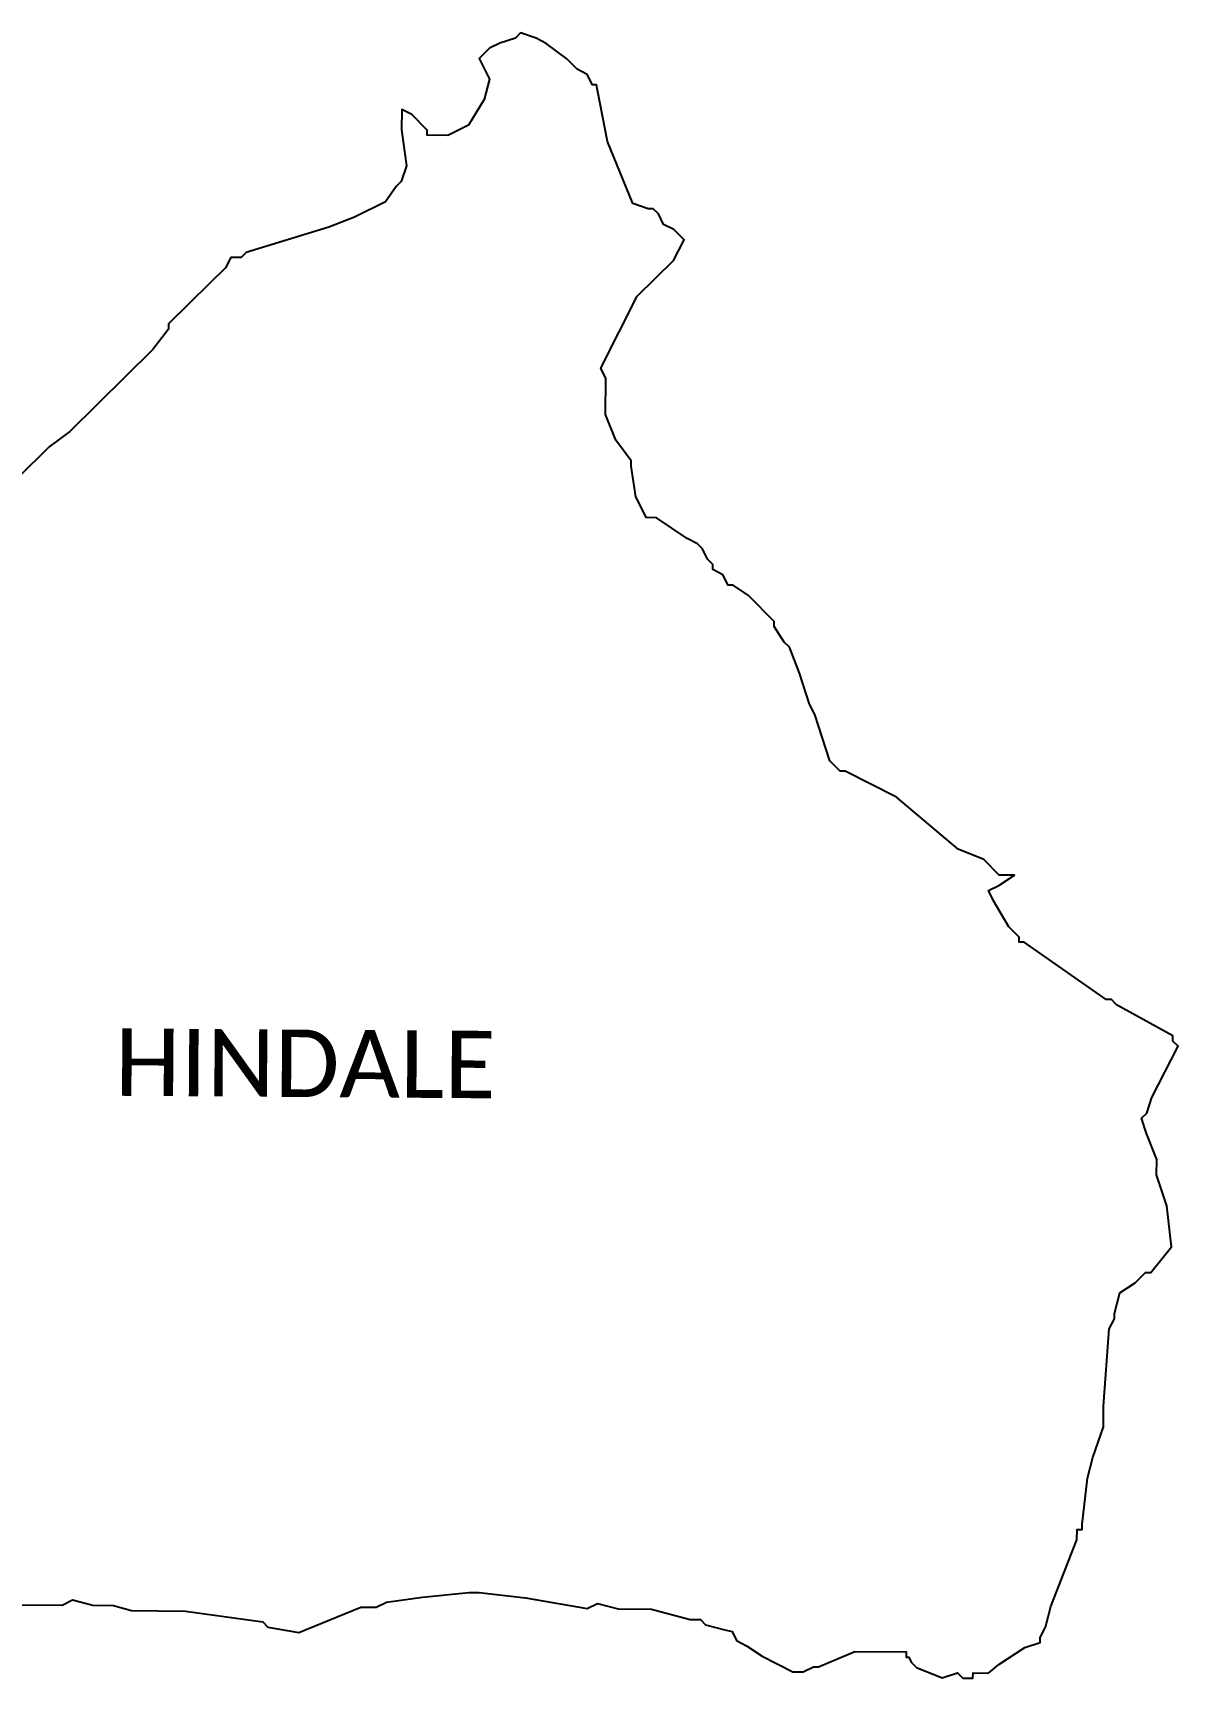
# Model space of a CAD drawing. Header units: metres. Extents: x 329517 to 335645, y 1797743 to 1802172.
# Drawn here: x 332581 to 335645, y 1797743 to 1802146 of the extents above; entities that cross this region are included whole.
import ezdxf

# ---------------------------------------------------------------- set-up
doc = ezdxf.new("R2010")
doc.units = ezdxf.units.M
doc.layers.add('VILLAGE BOUNDRY', color=10, linetype='Continuous')
doc.layers.add('VILLAGE NAME', color=250, linetype='Continuous')

msp = doc.modelspace()

# ---------------------------------------------------------------- linework, layer by layer
at = {"layer": 'VILLAGE BOUNDRY', "flags": 128}
msp.add_lwpolyline([(332548.7, 1797939.4), (332659, 1797938.7), (332686.6, 1797952.3), (332741.6, 1797938.1), (332796.7, 1797937.8), (332844.8, 1797923.7), (332989.5, 1797922.7), (333196, 1797893.7), (333209.7, 1797879.9), (333292.2, 1797865.6), (333458, 1797933.3), (333499.4, 1797933), (333527, 1797946.6), (333623.5, 1797959.8), (333747.6, 1797972.7), (333775.2, 1797972.5), (333899.1, 1797957.9), (334064.2, 1797929.2), (334091.9, 1797942.8), (334146.9, 1797928.7), (334236.4, 1797928.1), (334339.6, 1797899.8), (334367.1, 1797899.6), (334380.8, 1797885.8), (334435.9, 1797871.6), (334451.5, 1797867.6), (334463.2, 1797843.9), (334490.7, 1797829.9), (334531.8, 1797802.1), (334614.2, 1797760.2), (334641.7, 1797760), (334669.4, 1797773.6), (334683.2, 1797773.5), (334779.9, 1797814.2), (334917.7, 1797813.2), (334917.6, 1797799.5), (334924.5, 1797799.4), (334931.3, 1797785.6), (334944.9, 1797771.7), (335013.6, 1797743.7), (335055.1, 1797757.2), (335068.8, 1797743.4), (335096.3, 1797743.2), (335096.4, 1797756.9), (335137.7, 1797756.7), (335165.4, 1797779.4), (335234.6, 1797824.9), (335276.1, 1797838.4), (335276.2, 1797852.2), (335290.1, 1797879.6), (335304.3, 1797934.7), (335374.4, 1798113.3), (335374.6, 1798140.8), (335388.3, 1798140.7), (335388.4, 1798154.5), (335403, 1798278.4), (335417.2, 1798333.4), (335445.3, 1798415.9), (335445.6, 1798471), (335460.8, 1798677.6), (335474.8, 1798705.1), (335474.9, 1798718.9), (335489.1, 1798773.9), (335530.6, 1798801.1), (335558.3, 1798828.5), (335572.1, 1798828.4), (335627.6, 1798897), (335614.6, 1799007.2), (335587.6, 1799090.1), (335587.9, 1799131.4), (335560.8, 1799200.5), (335547.3, 1799241.9), (335561.2, 1799255.6), (335575.2, 1799296.8), (335645.1, 1799434.2), (335631.4, 1799448), (335631.4, 1799461.8), (335480.5, 1799545.5), (335466.8, 1799559.3), (335453, 1799559.4), (335233.6, 1799712.5), (335219.8, 1799712.6), (335219.9, 1799726.4), (335192.5, 1799754.1), (335151.6, 1799823.3), (335138.1, 1799850.9), (335165.7, 1799864.5), (335207.2, 1799891.8), (335165.9, 1799892.1), (335124.9, 1799933.7), (335056.2, 1799961.7), (334891.7, 1800100.6), (334754.5, 1800170.4), (334740.6, 1800170.5), (334713.3, 1800198.2), (334672.8, 1800322.5), (334659.2, 1800350.1), (334632.2, 1800433), (334605.1, 1800502.1), (334591.4, 1800516), (334564.2, 1800557.5), (334564.3, 1800571.2), (334495.8, 1800640.6), (334454.7, 1800668.4), (334440.9, 1800668.5), (334427.3, 1800696.1), (334399.8, 1800710.1), (334399.9, 1800723.9), (334386.3, 1800737.7), (334372.7, 1800765.4), (334359, 1800779.3), (334331.5, 1800793.2), (334249.2, 1800848.9), (334221.7, 1800849.1), (334208.1, 1800876.7), (334194.5, 1800904.4), (334181.3, 1800987.1), (334181.4, 1801000.9), (334140.4, 1801056.3), (334113.3, 1801125.4), (334114, 1801221.8), (334100.4, 1801249.5), (334198.1, 1801441.7), (334295.2, 1801537.5), (334309.2, 1801565), (334323.1, 1801592.4), (334295.8, 1801620.2), (334268.3, 1801634.1), (334254.7, 1801661.8), (334241, 1801675.6), (334227.3, 1801675.7), (334186, 1801689.8), (334118.3, 1801855.6), (334091.6, 1801993.5), (334089, 1802007.3), (334077.9, 1802007.4), (334064.3, 1802035.1), (334036.9, 1802049), (334009.5, 1802076.8), (333954.7, 1802118.5), (333927.2, 1802132.4), (333886, 1802146.5), (333872.1, 1802132.8), (333830.7, 1802119.3), (333803, 1802105.7), (333775.3, 1802078.3), (333802.5, 1802023.1), (333788.3, 1801968), (333746.5, 1801899.4), (333691.2, 1801872.3), (333636.1, 1801872.6), (333636.2, 1801886.4), (333595.2, 1801928), (333567.7, 1801941.9), (333567.3, 1801886.9), (333580.5, 1801790.3), (333566.4, 1801749.1), (333552.6, 1801735.4), (333524.7, 1801694.3), (333441.8, 1801653.5), (333372.7, 1801626.4), (333151.8, 1801559), (333137.9, 1801545.3), (333110.4, 1801545.5), (333096.4, 1801518), (333082.5, 1801504.3), (333068.7, 1801490.6), (333054.8, 1801476.9), (332943.8, 1801367.5), (332943.7, 1801353.7), (332902, 1801298.9), (332680.1, 1801079.9), (332624.7, 1801039), (332541.5, 1800956.9)], dxfattribs=at)

# ---------------------------------------------------------------- texts
at = {"layer": 'VILLAGE NAME', "insert": (332801.3, 1799482.1), "char_height": 180.345, "attachment_point": 1, "rotation": 359.6139}
msp.add_mtext_dynamic_manual_height_columns('{\\fCalibri|b0|i0|c0|p34;HINDALE}', width=1779.605, gutter_width=901.7, heights=[0], dxfattribs=at)

doc.saveas('drawing.dxf')
